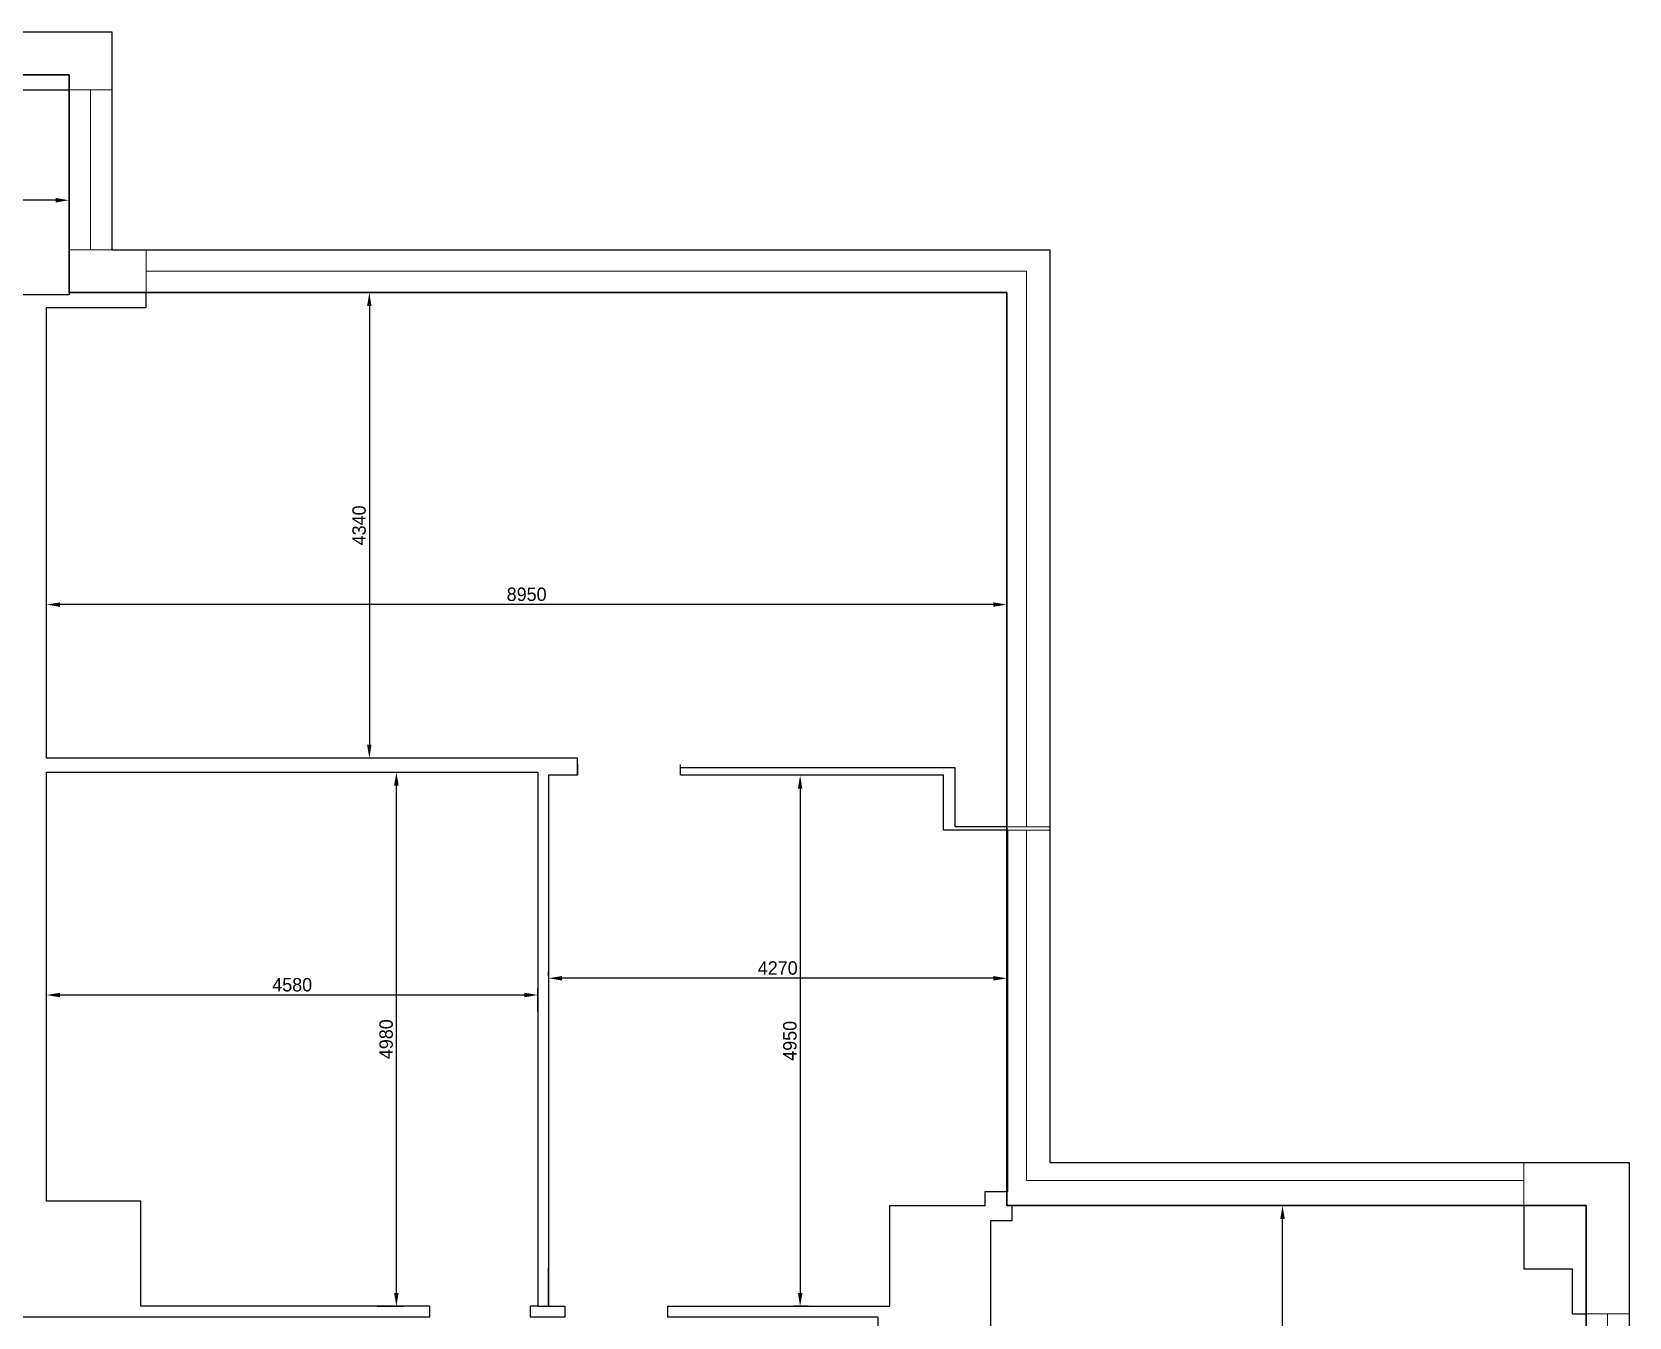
# Model space of a CAD drawing. Header units: millimetres. Extents: x 1226973 to 1255433, y -218643 to -189722.
# Drawn here: x 1240548 to 1255433, y -201702 to -189722 of the extents above; entities that cross this region are included whole.
import ezdxf

# ---------------------------------------------------------------- set-up
doc = ezdxf.new("R2010")
doc.units = ezdxf.units.MM
doc.layers.add('OFFICE_BOUNDARY', color=3, linetype='Continuous')

msp = doc.modelspace()

# ---------------------------------------------------------------- linework, layer by layer
for p, q in [((1236573, -189722), (1241293, -189722)), ((1241293, -189722), (1241293, -191752)), ((1241293, -191752), (1250033, -191752)), ((1250033, -191752), (1250033, -200262)), ((1250033, -200262), (1255433, -200262)), ((1255433, -200262), (1255433, -210042))]:
    msp.add_line(p, q)
at = {"color": 1, "lineweight": 30}
for p, q in [((1237013, -190122), (1240893, -190122)), ((1240893, -190122), (1240893, -192152)), ((1240893, -192152), (1249633, -192152)), ((1249633, -192152), (1249633, -200662)), ((1249633, -200662), (1255033, -200662)), ((1255033, -200662), (1255033, -209642))]:
    msp.add_line(p, q, dxfattribs=at)
at = {"color": 0, "lineweight": -2, "transparency": 16777216}
for p, q in [((1240893, -191071), (1240893, -191353)), ((1240768, -191291), (1237098, -191291)), ((1243675, -192152), (1243629, -192152)), ((1243692, -192277), (1243692, -196367)), ((1240683, -195132), (1240683, -194998)), ((1249508, -195060), (1240808, -195060)), ((1249633, -195132), (1249633, -194998)), ((1243675, -196492), (1243629, -196492)), ((1243764, -196622), (1244007, -196622)), ((1243944, -201477), (1243944, -196747)), ((1247786, -196652), (1247645, -196652)), ((1247707, -196777), (1247707, -201477)), ((1245363, -198522), (1245363, -198482)), ((1249508, -198544), (1245488, -198544)), ((1249633, -198522), (1249633, -198482)), ((1240683, -198853), (1240683, -198638)), ((1245138, -198700), (1240808, -198700)), ((1245263, -198853), (1245263, -198638)), ((1251830, -200662), (1252265, -200662)), ((1252203, -203487), (1252203, -200787)), ((1243764, -201602), (1244007, -201602)), ((1247786, -201602), (1247645, -201602))]:
    msp.add_line(p, q, dxfattribs=at)
at = {"color": 5, "lineweight": 5}
for p, q in [((1249816, -197162), (1249816, -200428)), ((1249816, -200428), (1254453, -200428))]:
    msp.add_line(p, q, dxfattribs=at)
for points in [[(1237013, -194542), (1237013, -190262), (1237133, -190262), (1237133, -190122), (1240333, -190122), (1240333, -190262), (1240893, -190262), (1240893, -192172), (1240373, -192172), (1240373, -194542)], [(1245633, -196652), (1245633, -196492), (1240683, -196492), (1240683, -192292), (1241613, -192292), (1241613, -192152), (1249633, -192152), (1249633, -197132), (1249153, -197132), (1249153, -196582), (1246593, -196582)], [(1244253, -201602), (1241563, -201602), (1241563, -200622), (1240683, -200622), (1240683, -196622), (1245263, -196622), (1245263, -201602), (1245193, -201602)], [(1245633, -196552), (1245633, -196652), (1245363, -196652), (1245363, -201602), (1245513, -201602)], [(1249643, -200532), (1249643, -197162), (1249043, -197162), (1249043, -196652), (1246593, -196652), (1246593, -196552)], [(1246473, -201602), (1248543, -201602), (1248543, -200662), (1249433, -200662), (1249433, -200532)], [(1249433, -200532), (1249643, -200532)], [(1248533, -201952), (1248533, -201822), (1249483, -201822), (1249483, -200802), (1249683, -200802), (1249683, -200662), (1254453, -200662), (1254453, -201252), (1254903, -201252), (1254903, -201672), (1255033, -201672), (1255033, -203242), (1254383, -203242), (1254383, -203612), (1248533, -203612), (1248533, -202912)], [(1245263, -201602), (1245363, -201602), (1245363, -201242)], [(1244253, -201602), (1244253, -201702), (1240183, -201702)], [(1245513, -201602), (1245513, -201702), (1245193, -201702), (1245193, -201602)], [(1248433, -201702), (1246473, -201702), (1246473, -201602)], [(1248533, -201952), (1248433, -201952), (1248433, -201702)]]:
    msp.add_lwpolyline(points)
at = {"lineweight": 5}
for points in [[(1240893, -190262), (1241293, -190262)], [(1241293, -191752), (1240893, -191752)], [(1241613, -192152), (1241613, -191752)], [(1249633, -197132), (1250033, -197132)], [(1249643, -197162), (1250033, -197162)], [(1254453, -200662), (1254453, -200262)], [(1255033, -201672), (1255433, -201672)]]:
    msp.add_lwpolyline(points, dxfattribs=at)
at = {"color": 5, "lineweight": 5}
for points in [[(1241093, -190262), (1241093, -191752)], [(1241613, -191952), (1249816, -191952), (1249816, -197132)], [(1255233, -201672), (1255233, -203242)]]:
    msp.add_lwpolyline(points, dxfattribs=at)
at = {"color": 0, "transparency": 16777216}
for points in [[(1240768, -191270), (1240768, -191312), (1240893, -191291)], [(1243671, -192277), (1243712, -192277), (1243692, -192152)], [(1240808, -195040), (1240808, -195081), (1240683, -195060)], [(1249508, -195040), (1249508, -195081), (1249633, -195060)], [(1243671, -196367), (1243712, -196367), (1243692, -196492)], [(1243923, -196747), (1243965, -196747), (1243944, -196622)], [(1247686, -196777), (1247728, -196777), (1247707, -196652)], [(1245488, -198523), (1245488, -198565), (1245363, -198544)], [(1249508, -198523), (1249508, -198565), (1249633, -198544)], [(1240808, -198679), (1240808, -198721), (1240683, -198700)], [(1245138, -198679), (1245138, -198721), (1245263, -198700)], [(1252182, -200787), (1252224, -200787), (1252203, -200662)], [(1243923, -201477), (1243965, -201477), (1243944, -201602)], [(1247686, -201477), (1247728, -201477), (1247707, -201602)]]:
    msp.add_solid(points, dxfattribs=at)
at = {"layer": 'OFFICE_BOUNDARY'}
msp.add_lwpolyline([(1237013, -190122), (1240893, -190122), (1240893, -192152), (1249633, -192152), (1249633, -200662), (1255033, -200662), (1255033, -209642), (1249453, -209642), (1249453, -215022), (1249483, -215022), (1249483, -218242), (1243523, -218242), (1243523, -209612), (1240553, -209612), (1240553, -203822), (1238523, -203822), (1238523, -201602), (1233203, -201602), (1233203, -197142), (1236973, -197142), (1236973, -190122), (1237013, -190122)], close=True, dxfattribs=at)

# ---------------------------------------------------------------- texts
at = {"color": 0, "transparency": 16777216, "char_height": 125, "attachment_point": 5, "rotation": 90}
for s, insert in [('4340', (1243597, -194322)), ('4980', (1243849, -199112)), ('4950', (1247612, -199127))]:
    msp.add_mtext(s, dxfattribs=dict(at, insert=insert))
at = {"color": 0, "transparency": 16777216, "char_height": 125, "attachment_point": 5}
for s, insert in [('8950', (1245158, -194965)), ('4270', (1247498, -198449)), ('4580', (1242973, -198605))]:
    msp.add_mtext(s, dxfattribs=dict(at, insert=insert))

doc.saveas('drawing.dxf')
